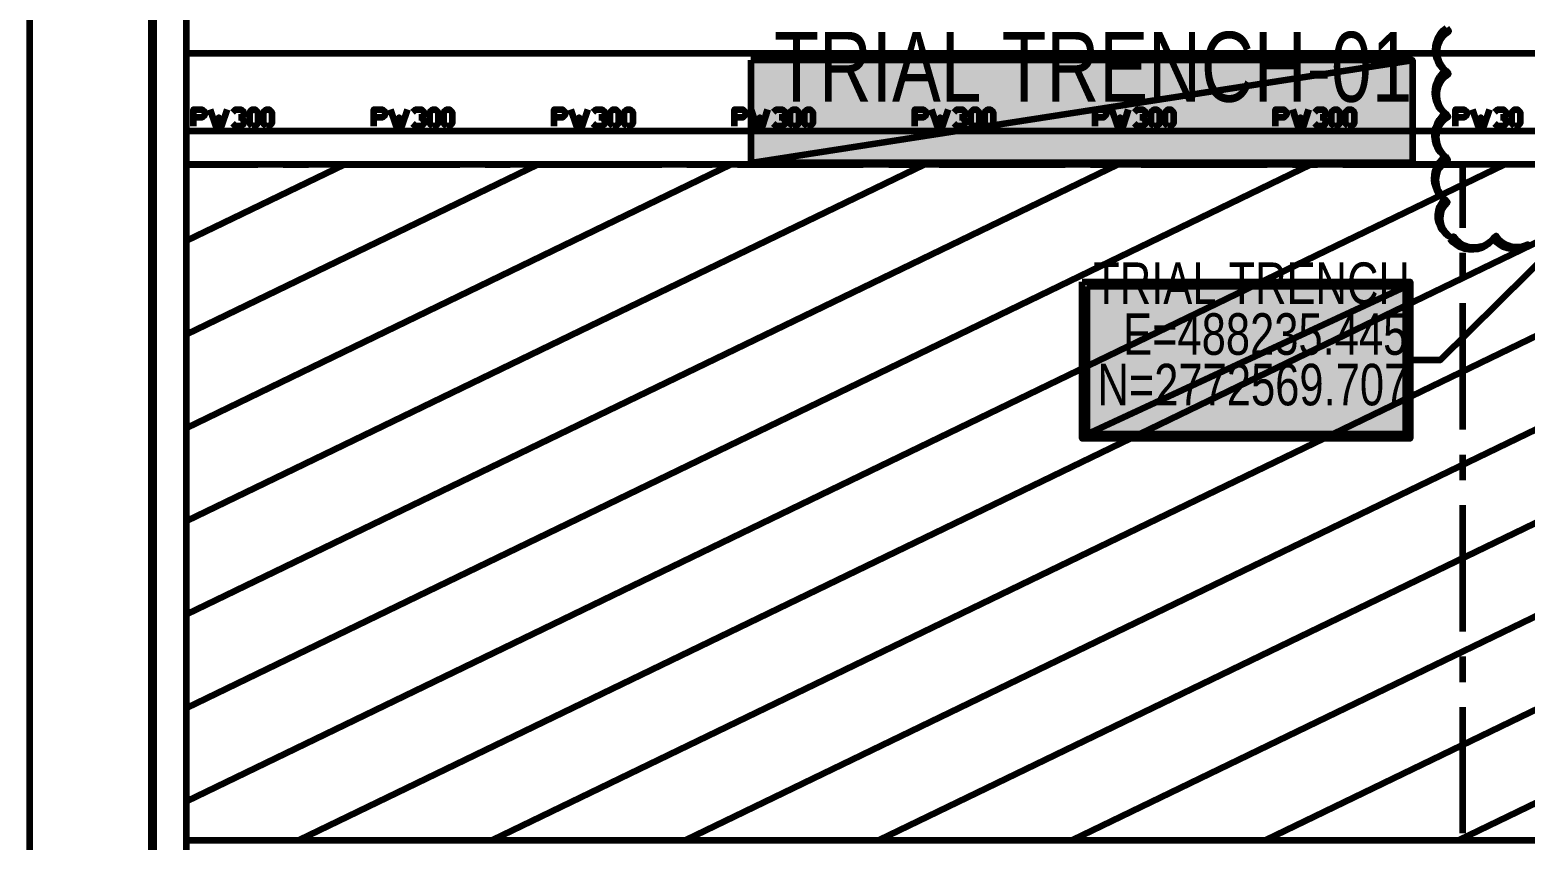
# Model space of a CAD drawing. Header units: inches. Extents: x 13 to 428, y 9 to 297.
# Drawn here: x 12.9 to 184.2, y 120.1 to 212.9 of the extents above; entities that cross this region are included whole.
import ezdxf

# ---------------------------------------------------------------- set-up
doc = ezdxf.new("R2010")
doc.units = ezdxf.units.IN
doc.header["$MEASUREMENT"] = 0
for name, color, linetype, lineweight in [('H', 7, 'CONTINUOUS', 100), ('P', 250, 'CONTINUOUS', 100), ('Text', 250, 'CONTINUOUS', 100)]:
    doc.layers.add(name, color=color, linetype=linetype, lineweight=lineweight)
doc.styles.get("Standard").update_dxf_attribs({"font": 'txt', "width": 0.75})

msp = doc.modelspace()

# ---------------------------------------------------------------- hatches: boundary and pattern name
at = {"layer": 'H', "linetype": 'Continuous'}
for color, points in [(0, [(412.73, 289.55), (26.82, 289.55), (26.82, 16.03), (412.73, 16.03), (412.73, 25.27), (412.48, 25.27), (412.48, 16.27), (27.06, 16.27), (27.06, 289.3), (412.48, 289.3), (412.48, 116.48), (412.64, 116.48), (412.73, 116.48)]), (0, [(175.21, 213.18), (175.48, 212.79), (174.82, 212.85), (175.21, 213.18), (175.48, 212.79), (174.82, 212.85), (175.12, 212.52), (175.48, 212.79), (175.21, 213.18), (174.82, 212.85), (175.12, 212.52), (174.48, 212.45), (174.82, 212.85), (175.21, 213.18), (175.12, 212.52), (174.48, 212.45), (174.82, 212.21), (175.12, 212.52), (175.21, 213.18), (174.48, 212.45), (174.82, 212.21), (174.21, 212), (174.48, 212.45), (175.21, 213.18), (174.82, 212.21), (174.21, 212), (174.55, 211.85), (174.82, 212.21), (175.21, 213.18), (174.21, 212), (174.55, 211.85), (174.06, 211.55), (174.21, 212), (175.21, 213.18), (174.55, 211.85), (174.06, 211.55), (174.36, 211.42), (174.55, 211.85), (175.21, 213.18), (174.06, 211.55), (174.36, 211.42), (173.94, 211.06), (174.06, 211.55), (175.21, 213.18), (174.36, 211.42), (173.94, 211.06), (174.21, 211), (174.36, 211.42), (175.21, 213.18), (173.94, 211.06), (174.21, 211), (173.91, 210.55), (173.94, 211.06), (175.21, 213.18), (174.21, 211), (173.91, 210.55), (174.15, 210.55), (174.21, 211), (175.21, 213.18), (173.91, 210.55), (174.15, 210.55), (174, 210.06), (173.91, 210.55), (175.21, 213.18), (174.15, 210.55), (174, 210.06), (174.18, 210.06), (174.15, 210.55), (175.21, 213.18), (174, 210.06), (174.18, 210.06), (174.12, 209.58), (174, 210.06), (175.21, 213.18), (174.18, 210.06), (174.12, 209.58), (174.27, 209.64), (174.18, 210.06), (175.21, 213.18), (174.12, 209.58), (174.27, 209.64), (174.3, 209.12), (174.12, 209.58), (175.21, 213.18), (174.27, 209.64), (174.3, 209.12), (174.42, 209.18), (174.27, 209.64), (175.21, 213.18), (174.3, 209.12), (174.42, 209.18), (174.61, 208.73), (174.3, 209.12), (175.21, 213.18), (174.42, 209.18), (174.61, 208.73), (174.67, 208.79), (174.42, 209.18), (175.21, 213.18), (174.61, 208.73), (174.67, 208.79), (174.91, 208.36), (174.61, 208.73), (175.21, 213.18), (174.67, 208.79), (174.91, 208.36), (174.94, 208.39), (174.67, 208.79), (175.21, 213.18), (174.91, 208.36), (174.94, 208.39), (175.3, 208.09), (174.91, 208.36)]), (254, [(95.52, 197.7), (171.33, 209.45), (95.52, 209.45), (95.52, 197.7), (171.33, 209.45), (171.33, 197.7)]), (0, [(175.15, 208.27), (175.45, 207.88), (174.76, 207.94), (175.15, 208.27), (175.45, 207.88), (174.76, 207.94), (175.09, 207.61), (175.45, 207.88), (175.15, 208.27), (174.76, 207.94), (175.09, 207.61), (174.45, 207.55), (174.76, 207.94), (175.15, 208.27), (175.09, 207.61), (174.45, 207.55), (174.76, 207.3), (175.09, 207.61), (175.15, 208.27), (174.45, 207.55), (174.76, 207.3), (174.18, 207.09), (174.45, 207.55), (175.15, 208.27), (174.76, 207.3), (174.18, 207.09), (174.52, 206.94), (174.76, 207.3), (175.15, 208.27), (174.18, 207.09), (174.52, 206.94), (174, 206.64), (174.18, 207.09), (175.15, 208.27), (174.52, 206.94), (174, 206.64), (174.3, 206.52), (174.52, 206.94), (175.15, 208.27), (174, 206.64), (174.3, 206.52), (173.91, 206.15), (174, 206.64), (175.15, 208.27), (174.3, 206.52), (173.91, 206.15), (174.18, 206.09), (174.3, 206.52), (175.15, 208.27), (173.91, 206.15), (174.18, 206.09), (173.88, 205.64), (173.91, 206.15), (175.15, 208.27), (174.18, 206.09), (173.88, 205.64), (174.12, 205.64), (174.18, 206.09), (175.15, 208.27), (173.88, 205.64), (174.12, 205.64), (173.94, 205.15), (173.88, 205.64), (175.15, 208.27), (174.12, 205.64), (173.94, 205.15), (174.15, 205.18), (174.12, 205.64), (175.15, 208.27), (173.94, 205.15), (174.15, 205.18), (174.06, 204.67), (173.94, 205.15), (175.15, 208.27), (174.15, 205.18), (174.06, 204.67), (174.21, 204.73), (174.15, 205.18), (175.15, 208.27), (174.06, 204.67), (174.21, 204.73), (174.27, 204.21), (174.06, 204.67), (175.15, 208.27), (174.21, 204.73), (174.27, 204.21), (174.36, 204.27), (174.21, 204.73), (175.15, 208.27), (174.27, 204.21), (174.36, 204.27), (174.55, 203.82), (174.27, 204.21), (175.15, 208.27), (174.36, 204.27), (174.55, 203.82), (174.61, 203.88), (174.36, 204.27), (175.15, 208.27), (174.55, 203.82), (174.61, 203.88), (174.88, 203.45), (174.55, 203.82), (175.15, 208.27), (174.61, 203.88), (174.88, 203.45), (174.91, 203.52), (174.61, 203.88), (175.15, 208.27), (174.88, 203.45), (174.91, 203.52), (175.24, 203.18), (174.88, 203.45)]), (0, [(175.12, 203.36), (175.39, 202.97), (174.73, 203.03), (175.12, 203.36), (175.39, 202.97), (174.73, 203.03), (175.03, 202.7), (175.39, 202.97), (175.12, 203.36), (174.73, 203.03), (175.03, 202.7), (174.39, 202.64), (174.73, 203.03), (175.12, 203.36), (175.03, 202.7), (174.39, 202.64), (174.73, 202.39), (175.03, 202.7), (175.12, 203.36), (174.39, 202.64), (174.73, 202.39), (174.15, 202.18), (174.39, 202.64), (175.12, 203.36), (174.73, 202.39), (174.15, 202.18), (174.45, 202.03), (174.73, 202.39), (175.12, 203.36), (174.15, 202.18), (174.45, 202.03), (173.97, 201.73), (174.15, 202.18), (175.12, 203.36), (174.45, 202.03), (173.97, 201.73), (174.27, 201.64), (174.45, 202.03), (175.12, 203.36), (173.97, 201.73), (174.27, 201.64), (173.85, 201.24), (173.97, 201.73), (175.12, 203.36), (174.27, 201.64), (173.85, 201.24), (174.15, 201.18), (174.27, 201.64), (175.12, 203.36), (173.85, 201.24), (174.15, 201.18), (173.82, 200.73), (173.85, 201.24), (175.12, 203.36), (174.15, 201.18), (173.82, 200.73), (174.06, 200.73), (174.15, 201.18), (175.12, 203.36), (173.82, 200.73), (174.06, 200.73), (173.91, 200.24), (173.82, 200.73), (175.12, 203.36), (174.06, 200.73), (173.91, 200.24), (174.09, 200.27), (174.06, 200.73), (175.12, 203.36), (173.91, 200.24), (174.09, 200.27), (174.03, 199.76), (173.91, 200.24), (175.12, 203.36), (174.09, 200.27), (174.03, 199.76), (174.18, 199.82), (174.09, 200.27), (175.12, 203.36), (174.03, 199.76), (174.18, 199.82), (174.21, 199.3), (174.03, 199.76), (175.12, 203.36), (174.18, 199.82), (174.21, 199.3), (174.33, 199.39), (174.18, 199.82), (175.12, 203.36), (174.21, 199.3), (174.33, 199.39), (174.52, 198.91), (174.21, 199.3), (175.12, 203.36), (174.33, 199.39), (174.52, 198.91), (174.58, 198.97), (174.33, 199.39), (175.12, 203.36), (174.52, 198.91), (174.58, 198.97), (174.85, 198.55), (174.52, 198.91), (175.12, 203.36), (174.58, 198.97), (174.85, 198.55), (174.85, 198.61), (174.58, 198.97), (175.12, 203.36), (174.85, 198.55), (174.85, 198.61), (175.21, 198.27), (174.85, 198.55)]), (0, [(175.09, 198.45), (175.36, 198.06), (174.7, 198.12), (175.09, 198.45), (175.36, 198.06), (174.7, 198.12), (175, 197.82), (175.36, 198.06), (175.09, 198.45), (174.7, 198.12), (175, 197.82), (174.36, 197.73), (174.7, 198.12), (175.09, 198.45), (175, 197.82), (174.36, 197.73), (174.7, 197.48), (175, 197.82), (175.09, 198.45), (174.36, 197.73), (174.7, 197.48), (174.09, 197.27), (174.36, 197.73), (175.09, 198.45), (174.7, 197.48), (174.09, 197.27), (174.42, 197.12), (174.7, 197.48), (175.09, 198.45), (174.09, 197.27), (174.42, 197.12), (173.91, 196.82), (174.09, 197.27), (175.09, 198.45), (174.42, 197.12), (173.91, 196.82), (174.21, 196.73), (174.42, 197.12), (175.09, 198.45), (173.91, 196.82), (174.21, 196.73), (173.82, 196.33), (173.91, 196.82), (175.09, 198.45), (174.21, 196.73), (173.82, 196.33), (174.09, 196.27), (174.21, 196.73), (175.09, 198.45), (173.82, 196.33), (174.09, 196.27), (173.79, 195.82), (173.82, 196.33), (175.09, 198.45), (174.09, 196.27), (173.79, 195.82), (174.03, 195.82), (174.09, 196.27), (175.09, 198.45), (173.79, 195.82), (174.03, 195.82), (173.85, 195.33), (173.79, 195.82), (175.09, 198.45), (174.03, 195.82), (173.85, 195.33), (174.06, 195.36), (174.03, 195.82), (175.09, 198.45), (173.85, 195.33), (174.06, 195.36), (174, 194.88), (173.85, 195.33), (175.09, 198.45), (174.06, 195.36), (174, 194.88), (174.15, 194.91), (174.06, 195.36), (175.09, 198.45), (174, 194.88), (174.15, 194.91), (174.18, 194.39), (174, 194.88), (175.09, 198.45), (174.15, 194.91), (174.18, 194.39), (174.3, 194.48), (174.15, 194.91), (175.09, 198.45), (174.18, 194.39), (174.3, 194.48), (174.45, 194), (174.18, 194.39), (175.09, 198.45), (174.3, 194.48), (174.45, 194), (174.55, 194.06), (174.3, 194.48), (175.09, 198.45), (174.45, 194), (174.55, 194.06), (174.79, 193.64), (174.45, 194), (175.09, 198.45), (174.55, 194.06), (174.79, 193.64), (174.82, 193.7), (174.55, 194.06), (175.09, 198.45), (174.79, 193.64), (174.82, 193.7), (175.15, 193.36), (174.79, 193.64)]), (0, [(175, 193.55), (175.33, 193.18), (174.7, 193.15), (175, 193.55), (175.33, 193.18), (174.7, 193.15), (175.06, 192.88), (175.33, 193.18), (175, 193.55), (174.7, 193.15), (175.06, 192.88), (174.45, 192.73), (174.7, 193.15), (175, 193.55), (175.06, 192.88), (174.45, 192.73), (174.82, 192.55), (175.06, 192.88), (175, 193.55), (174.45, 192.73), (174.82, 192.55), (174.3, 192.24), (174.45, 192.73), (175, 193.55), (174.82, 192.55), (174.3, 192.24), (174.64, 192.15), (174.82, 192.55), (175, 193.55), (174.3, 192.24), (174.64, 192.15), (174.21, 191.79), (174.3, 192.24), (175, 193.55), (174.64, 192.15), (174.21, 191.79), (174.55, 191.76), (174.64, 192.15), (175, 193.55), (174.21, 191.79), (174.55, 191.76), (174.21, 191.3), (174.21, 191.79), (175, 193.55), (174.55, 191.76), (174.21, 191.3), (174.52, 191.3), (174.55, 191.76), (175, 193.55), (174.21, 191.3), (174.52, 191.3), (174.33, 190.82), (174.21, 191.3), (175, 193.55), (174.52, 191.3), (174.33, 190.82), (174.55, 190.91), (174.52, 191.3), (175, 193.55), (174.33, 190.82), (174.55, 190.91), (174.52, 190.39), (174.33, 190.82), (175, 193.55), (174.55, 190.91), (174.52, 190.39), (174.67, 190.45), (174.55, 190.91), (175, 193.55), (174.52, 190.39), (174.67, 190.45), (174.76, 190), (174.52, 190.39), (175, 193.55), (174.67, 190.45), (174.76, 190), (174.85, 190.06), (174.67, 190.45), (175, 193.55), (174.76, 190), (174.85, 190.06), (175.06, 189.64), (174.76, 190), (175, 193.55), (174.85, 190.06), (175.06, 189.64), (175.12, 189.7), (174.85, 190.06), (175, 193.55), (175.06, 189.64), (175.12, 189.7), (175.39, 189.33), (175.06, 189.64), (175, 193.55), (175.12, 189.7), (175.39, 189.33), (175.42, 189.39), (175.12, 189.7), (175, 193.55), (175.39, 189.33), (175.42, 189.39), (175.82, 189.12), (175.39, 189.33)]), (0, [(175.61, 189), (176, 189.27), (175.94, 188.61), (175.61, 189), (176, 189.27), (175.94, 188.61), (176.27, 188.94), (176, 189.27), (175.61, 189), (175.94, 188.61), (176.27, 188.94), (176.36, 188.3), (175.94, 188.61), (175.61, 189), (176.27, 188.94), (176.36, 188.3), (176.61, 188.64), (176.27, 188.94), (175.61, 189), (176.36, 188.3), (176.61, 188.64), (176.79, 188.03), (176.36, 188.3), (175.61, 189), (176.61, 188.64), (176.79, 188.03), (176.97, 188.36), (176.61, 188.64), (175.61, 189), (176.79, 188.03), (176.97, 188.36), (177.27, 187.85), (176.79, 188.03), (175.61, 189), (176.97, 188.36), (177.27, 187.85), (177.39, 188.18), (176.97, 188.36), (175.61, 189), (177.27, 187.85), (177.39, 188.18), (177.79, 187.79), (177.27, 187.85), (175.61, 189), (177.39, 188.18), (177.79, 187.79), (177.82, 188.06), (177.39, 188.18), (175.61, 189), (177.79, 187.79), (177.82, 188.06), (178.27, 187.76), (177.79, 187.79), (175.61, 189), (177.82, 188.06), (178.27, 187.76), (178.27, 188), (177.82, 188.06), (175.61, 189), (178.27, 187.76), (178.27, 188), (178.76, 187.82), (178.27, 187.76), (175.61, 189), (178.27, 188), (178.76, 187.82), (178.73, 188), (178.27, 188), (175.61, 189), (178.76, 187.82), (178.73, 188), (179.24, 187.97), (178.76, 187.82), (175.61, 189), (178.73, 188), (179.24, 187.97), (179.21, 188.12), (178.73, 188), (175.61, 189), (179.24, 187.97), (179.21, 188.12), (179.67, 188.18), (179.24, 187.97), (175.61, 189), (179.21, 188.12), (179.67, 188.18), (179.64, 188.27), (179.21, 188.12), (175.61, 189), (179.67, 188.18), (179.64, 188.27), (180.06, 188.45), (179.67, 188.18), (175.61, 189), (179.64, 188.27), (180.06, 188.45), (180.03, 188.52), (179.64, 188.27), (175.61, 189), (180.06, 188.45), (180.03, 188.52), (180.42, 188.79), (180.06, 188.45), (175.61, 189), (180.03, 188.52), (180.42, 188.79), (180.39, 188.82), (180.03, 188.52), (175.61, 189), (180.42, 188.79), (180.39, 188.82), (180.73, 189.18), (180.42, 188.79)]), (0, [(180.52, 189.03), (180.91, 189.33), (180.85, 188.64), (180.52, 189.03), (180.91, 189.33), (180.85, 188.64), (181.18, 188.97), (180.91, 189.33), (180.52, 189.03), (180.85, 188.64), (181.18, 188.97), (181.27, 188.33), (180.85, 188.64), (180.52, 189.03), (181.18, 188.97), (181.27, 188.33), (181.52, 188.67), (181.18, 188.97), (180.52, 189.03), (181.27, 188.33), (181.52, 188.67), (181.7, 188.09), (181.27, 188.33), (180.52, 189.03), (181.52, 188.67), (181.7, 188.09), (181.88, 188.39), (181.52, 188.67), (180.52, 189.03), (181.7, 188.09), (181.88, 188.39), (182.18, 187.91), (181.7, 188.09), (180.52, 189.03), (181.88, 188.39), (182.18, 187.91), (182.3, 188.24), (181.88, 188.39), (180.52, 189.03), (182.18, 187.91), (182.3, 188.24), (182.7, 187.82), (182.18, 187.91), (180.52, 189.03), (182.3, 188.24), (182.7, 187.82), (182.73, 188.09), (182.3, 188.24), (180.52, 189.03), (182.7, 187.82), (182.73, 188.09), (183.18, 187.79), (182.7, 187.82), (180.52, 189.03), (182.73, 188.09), (183.18, 187.79), (183.18, 188.06), (182.73, 188.09), (180.52, 189.03), (183.18, 187.79), (183.18, 188.06), (183.67, 187.85), (183.18, 187.79), (180.52, 189.03), (183.18, 188.06), (183.67, 187.85), (183.64, 188.06), (183.18, 188.06), (180.52, 189.03), (183.67, 187.85), (183.64, 188.06), (184.15, 188), (183.67, 187.85), (180.52, 189.03), (183.64, 188.06), (184.15, 188), (184.09, 188.18), (183.64, 188.06), (180.52, 189.03), (184.15, 188), (184.09, 188.18), (184.58, 188.24), (184.15, 188), (180.52, 189.03), (184.09, 188.18), (184.58, 188.24), (184.52, 188.33), (184.09, 188.18), (180.52, 189.03), (184.58, 188.24), (184.52, 188.33), (184.97, 188.48), (184.58, 188.24), (180.52, 189.03), (184.52, 188.33), (184.97, 188.48), (184.94, 188.55), (184.52, 188.33), (180.52, 189.03), (184.97, 188.48), (184.94, 188.55), (185.33, 188.85), (184.97, 188.48), (180.52, 189.03), (184.94, 188.55), (185.33, 188.85), (185.3, 188.88), (184.94, 188.55), (180.52, 189.03), (185.33, 188.85), (185.3, 188.88), (185.61, 189.21), (185.33, 188.85)]), (254, [(134, 166.64), (170.52, 183.55), (134, 183.55), (134, 166.64), (170.52, 183.55), (170.52, 166.64)])]:
    msp.add_hatch(color=color, dxfattribs=at).paths.add_polyline_path(points)

# ---------------------------------------------------------------- linework, layer by layer
at = {"layer": 'P', "color": 0, "linetype": 'Continuous'}
for points in [[(420.33, 51.42), (420.33, 8.91), (12.91, 8.91), (12.91, 296.67)], [(26.82, 16.03), (27.06, 16.27), (26.82, 289.55), (26.82, 16.03)], [(27.06, 16.27), (26.82, 289.55), (27.06, 289.3), (27.06, 16.27)], [(345.73, 116.48), (345.73, 286.03), (30.82, 286.03), (30.82, 19.55)], [(30.82, 120.12), (345.73, 120.12), (345.73, 286.03), (30.82, 286.03), (30.82, 120.12)], [(174.48, 212.45), (174.82, 212.21), (174.21, 212), (174.48, 212.45)], [(174.82, 212.85), (175.12, 212.52), (174.48, 212.45), (174.82, 212.85)], [(175.12, 212.52), (174.48, 212.45), (174.82, 212.21), (175.12, 212.52)], [(175.21, 213.18), (175.48, 212.79), (174.82, 212.85), (175.21, 213.18)], [(175.48, 212.79), (174.82, 212.85), (175.12, 212.52), (175.48, 212.79)], [(173.94, 211.06), (174.21, 211), (173.91, 210.55), (173.94, 211.06)], [(174.21, 211), (173.91, 210.55), (174.15, 210.55), (174.21, 211)], [(174.06, 211.55), (174.36, 211.42), (173.94, 211.06), (174.06, 211.55)], [(174.36, 211.42), (173.94, 211.06), (174.21, 211), (174.36, 211.42)], [(174.21, 212), (174.55, 211.85), (174.06, 211.55), (174.21, 212)], [(174.55, 211.85), (174.06, 211.55), (174.36, 211.42), (174.55, 211.85)], [(174.82, 212.21), (174.21, 212), (174.55, 211.85), (174.82, 212.21)], [(173.91, 210.55), (174.15, 210.55), (174, 210.06), (173.91, 210.55)], [(174.15, 210.55), (174, 210.06), (174.18, 210.06), (174.15, 210.55)], [(174, 210.06), (174.18, 210.06), (174.12, 209.58), (174, 210.06)], [(174.18, 210.06), (174.12, 209.58), (174.27, 209.64), (174.18, 210.06)], [(174.12, 209.58), (174.27, 209.64), (174.3, 209.12), (174.12, 209.58)], [(174.27, 209.64), (174.3, 209.12), (174.42, 209.18), (174.27, 209.64)], [(174.3, 209.12), (174.42, 209.18), (174.61, 208.73), (174.3, 209.12)], [(174.42, 209.18), (174.61, 208.73), (174.67, 208.79), (174.42, 209.18)], [(174.45, 207.55), (174.76, 207.3), (174.18, 207.09), (174.45, 207.55)], [(174.76, 207.3), (174.18, 207.09), (174.52, 206.94), (174.76, 207.3)], [(174.76, 207.94), (175.09, 207.61), (174.45, 207.55), (174.76, 207.94)], [(175.09, 207.61), (174.45, 207.55), (174.76, 207.3), (175.09, 207.61)], [(174.61, 208.73), (174.67, 208.79), (174.91, 208.36), (174.61, 208.73)], [(174.67, 208.79), (174.91, 208.36), (174.94, 208.39), (174.67, 208.79)], [(175.15, 208.27), (175.45, 207.88), (174.76, 207.94), (175.15, 208.27)], [(175.45, 207.88), (174.76, 207.94), (175.09, 207.61), (175.45, 207.88)], [(174.91, 208.36), (174.94, 208.39), (175.3, 208.09), (174.91, 208.36)], [(173.91, 206.15), (174.18, 206.09), (173.88, 205.64), (173.91, 206.15)], [(174.18, 206.09), (173.88, 205.64), (174.12, 205.64), (174.18, 206.09)], [(173.88, 205.64), (174.12, 205.64), (173.94, 205.15), (173.88, 205.64)], [(174, 206.64), (174.3, 206.52), (173.91, 206.15), (174, 206.64)], [(174.3, 206.52), (173.91, 206.15), (174.18, 206.09), (174.3, 206.52)], [(174.12, 205.64), (173.94, 205.15), (174.15, 205.18), (174.12, 205.64)], [(174.18, 207.09), (174.52, 206.94), (174, 206.64), (174.18, 207.09)], [(174.52, 206.94), (174, 206.64), (174.3, 206.52), (174.52, 206.94)], [(173.94, 205.15), (174.15, 205.18), (174.06, 204.67), (173.94, 205.15)], [(174.15, 205.18), (174.06, 204.67), (174.21, 204.73), (174.15, 205.18)], [(174.06, 204.67), (174.21, 204.73), (174.27, 204.21), (174.06, 204.67)], [(174.21, 204.73), (174.27, 204.21), (174.36, 204.27), (174.21, 204.73)], [(174.27, 204.21), (174.36, 204.27), (174.55, 203.82), (174.27, 204.21)], [(174.36, 204.27), (174.55, 203.82), (174.61, 203.88), (174.36, 204.27)], [(174.55, 203.82), (174.61, 203.88), (174.88, 203.45), (174.55, 203.82)], [(174.61, 203.88), (174.88, 203.45), (174.91, 203.52), (174.61, 203.88)], [(174.15, 202.18), (174.45, 202.03), (173.97, 201.73), (174.15, 202.18)], [(174.39, 202.64), (174.73, 202.39), (174.15, 202.18), (174.39, 202.64)], [(174.73, 202.39), (174.15, 202.18), (174.45, 202.03), (174.73, 202.39)], [(174.73, 203.03), (175.03, 202.7), (174.39, 202.64), (174.73, 203.03)], [(175.03, 202.7), (174.39, 202.64), (174.73, 202.39), (175.03, 202.7)], [(175.12, 203.36), (175.39, 202.97), (174.73, 203.03), (175.12, 203.36)], [(175.39, 202.97), (174.73, 203.03), (175.03, 202.7), (175.39, 202.97)], [(174.88, 203.45), (174.91, 203.52), (175.24, 203.18), (174.88, 203.45)], [(173.85, 201.24), (174.15, 201.18), (173.82, 200.73), (173.85, 201.24)], [(174.15, 201.18), (173.82, 200.73), (174.06, 200.73), (174.15, 201.18)], [(173.82, 200.73), (174.06, 200.73), (173.91, 200.24), (173.82, 200.73)], [(173.97, 201.73), (174.27, 201.64), (173.85, 201.24), (173.97, 201.73)], [(174.27, 201.64), (173.85, 201.24), (174.15, 201.18), (174.27, 201.64)], [(174.06, 200.73), (173.91, 200.24), (174.09, 200.27), (174.06, 200.73)], [(174.45, 202.03), (173.97, 201.73), (174.27, 201.64), (174.45, 202.03)], [(173.91, 200.24), (174.09, 200.27), (174.03, 199.76), (173.91, 200.24)], [(174.09, 200.27), (174.03, 199.76), (174.18, 199.82), (174.09, 200.27)], [(174.03, 199.76), (174.18, 199.82), (174.21, 199.3), (174.03, 199.76)], [(174.18, 199.82), (174.21, 199.3), (174.33, 199.39), (174.18, 199.82)], [(174.21, 199.3), (174.33, 199.39), (174.52, 198.91), (174.21, 199.3)], [(174.33, 199.39), (174.52, 198.91), (174.58, 198.97), (174.33, 199.39)], [(174.52, 198.91), (174.58, 198.97), (174.85, 198.55), (174.52, 198.91)], [(174.58, 198.97), (174.85, 198.55), (174.85, 198.61), (174.58, 198.97)], [(30.85, 188.79), (48.91, 197.52)], [(30.85, 178.09), (71.06, 197.52)], [(30.85, 167.36), (93.18, 197.52)], [(30.85, 156.7), (115.36, 197.52)], [(30.85, 146), (137.52, 197.52)], [(30.85, 135.27), (159.64, 197.52)], [(30.85, 124.58), (181.82, 197.52)], [(345.73, 197.52), (30.85, 197.52)], [(43.76, 120.15), (203.97, 197.52)], [(65.91, 120.15), (226.12, 197.52)], [(88.06, 120.15), (248.27, 197.52)], [(110.21, 120.15), (270.42, 197.52)], [(132.36, 120.15), (292.58, 197.52)], [(154.52, 120.15), (314.73, 197.52)], [(174.09, 197.27), (174.42, 197.12), (173.91, 196.82), (174.09, 197.27)], [(174.42, 197.12), (173.91, 196.82), (174.21, 196.73), (174.42, 197.12)], [(174.36, 197.73), (174.7, 197.48), (174.09, 197.27), (174.36, 197.73)], [(174.7, 197.48), (174.09, 197.27), (174.42, 197.12), (174.7, 197.48)], [(174.7, 198.12), (175, 197.82), (174.36, 197.73), (174.7, 198.12)], [(175, 197.82), (174.36, 197.73), (174.7, 197.48), (175, 197.82)], [(175.09, 198.45), (175.36, 198.06), (174.7, 198.12), (175.09, 198.45)], [(175.36, 198.06), (174.7, 198.12), (175, 197.82), (175.36, 198.06)], [(174.85, 198.55), (174.85, 198.61), (175.21, 198.27), (174.85, 198.55)], [(176.67, 120.15), (336.88, 197.52)], [(173.82, 196.33), (174.09, 196.27), (173.79, 195.82), (173.82, 196.33)], [(174.09, 196.27), (173.79, 195.82), (174.03, 195.82), (174.09, 196.27)], [(173.79, 195.82), (174.03, 195.82), (173.85, 195.33), (173.79, 195.82)], [(173.91, 196.82), (174.21, 196.73), (173.82, 196.33), (173.91, 196.82)], [(174.21, 196.73), (173.82, 196.33), (174.09, 196.27), (174.21, 196.73)], [(174.03, 195.82), (173.85, 195.33), (174.06, 195.36), (174.03, 195.82)], [(173.85, 195.33), (174.06, 195.36), (174, 194.88), (173.85, 195.33)], [(174.06, 195.36), (174, 194.88), (174.15, 194.91), (174.06, 195.36)], [(194.58, 194.94), (174.48, 175.09), (171.03, 175.09)], [(174, 194.88), (174.15, 194.91), (174.18, 194.39), (174, 194.88)], [(174.15, 194.91), (174.18, 194.39), (174.3, 194.48), (174.15, 194.91)], [(174.18, 194.39), (174.3, 194.48), (174.45, 194), (174.18, 194.39)], [(174.3, 194.48), (174.45, 194), (174.55, 194.06), (174.3, 194.48)], [(174.45, 194), (174.55, 194.06), (174.79, 193.64), (174.45, 194)], [(174.55, 194.06), (174.79, 193.64), (174.82, 193.7), (174.55, 194.06)], [(174.79, 193.64), (174.82, 193.7), (175.15, 193.36), (174.79, 193.64)], [(174.3, 192.24), (174.64, 192.15), (174.21, 191.79), (174.3, 192.24)], [(174.64, 192.15), (174.21, 191.79), (174.55, 191.76), (174.64, 192.15)], [(174.45, 192.73), (174.82, 192.55), (174.3, 192.24), (174.45, 192.73)], [(174.82, 192.55), (174.3, 192.24), (174.64, 192.15), (174.82, 192.55)], [(174.7, 193.15), (175.06, 192.88), (174.45, 192.73), (174.7, 193.15)], [(175.06, 192.88), (174.45, 192.73), (174.82, 192.55), (175.06, 192.88)], [(175, 193.55), (175.33, 193.18), (174.7, 193.15), (175, 193.55)], [(175.33, 193.18), (174.7, 193.15), (175.06, 192.88), (175.33, 193.18)], [(174.21, 191.79), (174.55, 191.76), (174.21, 191.3), (174.21, 191.79)], [(174.55, 191.76), (174.21, 191.3), (174.52, 191.3), (174.55, 191.76)], [(174.21, 191.3), (174.52, 191.3), (174.33, 190.82), (174.21, 191.3)], [(174.52, 191.3), (174.33, 190.82), (174.55, 190.91), (174.52, 191.3)], [(174.33, 190.82), (174.55, 190.91), (174.52, 190.39), (174.33, 190.82)], [(174.55, 190.91), (174.52, 190.39), (174.67, 190.45), (174.55, 190.91)], [(174.52, 190.39), (174.67, 190.45), (174.76, 190), (174.52, 190.39)], [(174.67, 190.45), (174.76, 190), (174.85, 190.06), (174.67, 190.45)], [(174.76, 190), (174.85, 190.06), (175.06, 189.64), (174.76, 190)], [(174.85, 190.06), (175.06, 189.64), (175.12, 189.7), (174.85, 190.06)], [(175.06, 189.64), (175.12, 189.7), (175.39, 189.33), (175.06, 189.64)], [(175.12, 189.7), (175.39, 189.33), (175.42, 189.39), (175.12, 189.7)], [(175.39, 189.33), (175.42, 189.39), (175.82, 189.12), (175.39, 189.33)], [(175.61, 189), (176, 189.27), (175.94, 188.61), (175.61, 189)], [(176, 189.27), (175.94, 188.61), (176.27, 188.94), (176, 189.27)], [(175.94, 188.61), (176.27, 188.94), (176.36, 188.3), (175.94, 188.61)], [(176.27, 188.94), (176.36, 188.3), (176.61, 188.64), (176.27, 188.94)], [(176.36, 188.3), (176.61, 188.64), (176.79, 188.03), (176.36, 188.3)], [(176.61, 188.64), (176.79, 188.03), (176.97, 188.36), (176.61, 188.64)], [(179.64, 188.27), (180.06, 188.45), (180.03, 188.52), (179.64, 188.27)], [(179.67, 188.18), (179.64, 188.27), (180.06, 188.45), (179.67, 188.18)], [(180.03, 188.52), (180.42, 188.79), (180.39, 188.82), (180.03, 188.52)], [(180.06, 188.45), (180.03, 188.52), (180.42, 188.79), (180.06, 188.45)], [(180.42, 188.79), (180.39, 188.82), (180.73, 189.18), (180.42, 188.79)], [(180.52, 189.03), (180.91, 189.33), (180.85, 188.64), (180.52, 189.03)], [(180.91, 189.33), (180.85, 188.64), (181.18, 188.97), (180.91, 189.33)], [(180.85, 188.64), (181.18, 188.97), (181.27, 188.33), (180.85, 188.64)], [(181.18, 188.97), (181.27, 188.33), (181.52, 188.67), (181.18, 188.97)], [(181.27, 188.33), (181.52, 188.67), (181.7, 188.09), (181.27, 188.33)], [(181.52, 188.67), (181.7, 188.09), (181.88, 188.39), (181.52, 188.67)], [(176.79, 188.03), (176.97, 188.36), (177.27, 187.85), (176.79, 188.03)], [(176.97, 188.36), (177.27, 187.85), (177.39, 188.18), (176.97, 188.36)], [(177.27, 187.85), (177.39, 188.18), (177.79, 187.79), (177.27, 187.85)], [(177.39, 188.18), (177.79, 187.79), (177.82, 188.06), (177.39, 188.18)], [(177.79, 187.79), (177.82, 188.06), (178.27, 187.76), (177.79, 187.79)], [(177.82, 188.06), (178.27, 187.76), (178.27, 188), (177.82, 188.06)], [(178.27, 187.76), (178.27, 188), (178.76, 187.82), (178.27, 187.76)], [(178.27, 188), (178.76, 187.82), (178.73, 188), (178.27, 188)], [(178.73, 188), (179.24, 187.97), (179.21, 188.12), (178.73, 188)], [(178.76, 187.82), (178.73, 188), (179.24, 187.97), (178.76, 187.82)], [(179.21, 188.12), (179.67, 188.18), (179.64, 188.27), (179.21, 188.12)], [(179.24, 187.97), (179.21, 188.12), (179.67, 188.18), (179.24, 187.97)], [(181.7, 188.09), (181.88, 188.39), (182.18, 187.91), (181.7, 188.09)], [(181.88, 188.39), (182.18, 187.91), (182.3, 188.24), (181.88, 188.39)], [(182.18, 187.91), (182.3, 188.24), (182.7, 187.82), (182.18, 187.91)], [(182.3, 188.24), (182.7, 187.82), (182.73, 188.09), (182.3, 188.24)], [(182.7, 187.82), (182.73, 188.09), (183.18, 187.79), (182.7, 187.82)], [(182.73, 188.09), (183.18, 187.79), (183.18, 188.06), (182.73, 188.09)], [(183.18, 187.79), (183.18, 188.06), (183.67, 187.85), (183.18, 187.79)], [(183.18, 188.06), (183.67, 187.85), (183.64, 188.06), (183.18, 188.06)], [(183.64, 188.06), (184.15, 188), (184.09, 188.18), (183.64, 188.06)], [(183.67, 187.85), (183.64, 188.06), (184.15, 188), (183.67, 187.85)], [(184.09, 188.18), (184.58, 188.24), (184.52, 188.33), (184.09, 188.18)], [(184.15, 188), (184.09, 188.18), (184.58, 188.24), (184.15, 188)], [(133.48, 184.06), (171.03, 184.06), (171.03, 166.12), (133.48, 166.12), (133.48, 184.06)]]:
    msp.add_lwpolyline(points, dxfattribs=at)
at = {"layer": 'P', "color": 253, "linetype": 'Continuous'}
for points in [[(345.73, 210.21), (67.15, 210.21), (30.85, 210.21)], [(30.85, 197.52), (39.03, 197.52)], [(41.91, 197.52), (44.82, 197.52)], [(47.7, 197.52), (62.18, 197.52)], [(65.06, 197.52), (67.94, 197.52)], [(70.82, 197.52), (85.3, 197.52)], [(88.18, 197.52), (91.09, 197.52)], [(93.97, 197.52), (108.39, 197.52)], [(111.3, 197.52), (114.18, 197.52)], [(117.09, 197.52), (131.52, 197.52)], [(134.42, 197.52), (137.3, 197.52)], [(140.21, 197.52), (154.67, 197.52)], [(157.55, 197.52), (160.42, 197.52)], [(163.33, 197.52), (177.03, 197.52), (177.03, 190.27)], [(177.03, 187.39), (177.03, 184.52)], [(177.03, 181.64), (177.03, 167.15)], [(177.03, 164.27), (177.03, 161.36)], [(177.03, 158.48), (177.03, 144.03)], [(177.03, 141.15), (177.03, 138.24)], [(177.03, 135.36), (177.03, 120.91)]]:
    msp.add_lwpolyline(points, dxfattribs=at)
at = {"layer": 'P', "color": 254, "linetype": 'Continuous'}
for points in [[(95.52, 209.45), (95.52, 197.7), (171.33, 209.45), (95.52, 209.45)], [(95.52, 197.7), (171.33, 209.45), (171.33, 197.7), (95.52, 197.7)], [(134, 183.55), (134, 166.64), (170.52, 183.55), (134, 183.55)], [(134, 166.64), (170.52, 183.55), (170.52, 166.64), (134, 166.64)]]:
    msp.add_lwpolyline(points, dxfattribs=at)
at = {"layer": 'P', "color": 1, "linetype": 'Continuous'}
for points in [[(31.64, 201.91), (31.64, 203.82), (32.61, 203.82), (32.94, 203.52), (32.94, 203.21), (32.61, 202.88), (31.64, 202.88)], [(31.64, 201.91), (31.64, 203.82), (32.61, 203.82), (32.94, 203.52), (32.94, 203.21), (32.61, 202.88), (31.64, 202.88)], [(33.58, 203.82), (34.21, 201.91), (34.55, 202.88), (34.85, 201.91), (35.52, 203.82)], [(33.58, 203.82), (34.21, 201.91), (34.55, 202.88), (34.85, 201.91), (35.52, 203.82)], [(36.15, 203.52), (36.45, 203.82), (37.09, 203.82), (37.42, 203.52), (37.42, 203.21), (37.09, 202.88), (36.79, 202.88)], [(36.15, 203.52), (36.45, 203.82), (37.09, 203.82), (37.42, 203.52), (37.42, 203.21), (37.09, 202.88), (36.79, 202.88)], [(37.09, 202.88), (37.42, 202.55), (37.42, 202.21), (37.09, 201.91), (36.45, 201.91), (36.15, 202.21)], [(37.09, 202.88), (37.42, 202.55), (37.42, 202.21), (37.09, 201.91), (36.45, 201.91), (36.15, 202.21)], [(38.39, 201.91), (38.09, 202.21), (38.09, 203.52), (38.39, 203.82), (38.73, 203.82), (39.03, 203.52), (39.03, 202.21), (38.73, 201.91), (38.39, 201.91)], [(38.39, 201.91), (38.09, 202.21), (38.09, 203.52), (38.39, 203.82), (38.73, 203.82), (39.03, 203.52), (39.03, 202.21), (38.73, 201.91), (38.39, 201.91)], [(40, 201.91), (39.67, 202.21), (39.67, 203.52), (40, 203.82), (40.33, 203.82), (40.64, 203.52), (40.64, 202.21), (40.33, 201.91), (40, 201.91)], [(40, 201.91), (39.67, 202.21), (39.67, 203.52), (40, 203.82), (40.33, 203.82), (40.64, 203.52), (40.64, 202.21), (40.33, 201.91), (40, 201.91)], [(52.3, 201.91), (52.3, 203.82), (53.27, 203.82), (53.61, 203.52), (53.61, 203.21), (53.27, 202.88), (52.3, 202.88)], [(52.3, 201.91), (52.3, 203.82), (53.27, 203.82), (53.61, 203.52), (53.61, 203.21), (53.27, 202.88), (52.3, 202.88)], [(54.21, 203.82), (54.88, 201.91), (55.21, 202.88), (55.52, 201.91), (56.18, 203.82)], [(54.21, 203.82), (54.88, 201.91), (55.21, 202.88), (55.52, 201.91), (56.18, 203.82)], [(56.79, 203.52), (57.12, 203.82), (57.76, 203.82), (58.09, 203.52), (58.09, 203.21), (57.76, 202.88), (57.45, 202.88)], [(56.79, 203.52), (57.12, 203.82), (57.76, 203.82), (58.09, 203.52), (58.09, 203.21), (57.76, 202.88), (57.45, 202.88)], [(57.76, 202.88), (58.09, 202.55), (58.09, 202.21), (57.76, 201.91), (57.12, 201.91), (56.79, 202.21)], [(57.76, 202.88), (58.09, 202.55), (58.09, 202.21), (57.76, 201.91), (57.12, 201.91), (56.79, 202.21)], [(59.06, 201.91), (58.73, 202.21), (58.73, 203.52), (59.06, 203.82), (59.36, 203.82), (59.7, 203.52), (59.7, 202.21), (59.36, 201.91), (59.06, 201.91)], [(59.06, 201.91), (58.73, 202.21), (58.73, 203.52), (59.06, 203.82), (59.36, 203.82), (59.7, 203.52), (59.7, 202.21), (59.36, 201.91), (59.06, 201.91)], [(60.67, 201.91), (60.33, 202.21), (60.33, 203.52), (60.67, 203.82), (61, 203.82), (61.3, 203.52), (61.3, 202.21), (61, 201.91), (60.67, 201.91)], [(60.67, 201.91), (60.33, 202.21), (60.33, 203.52), (60.67, 203.82), (61, 203.82), (61.3, 203.52), (61.3, 202.21), (61, 201.91), (60.67, 201.91)], [(72.97, 201.91), (72.97, 203.82), (73.94, 203.82), (74.24, 203.52), (74.24, 203.21), (73.94, 202.88), (72.97, 202.88)], [(72.97, 201.91), (72.97, 203.82), (73.94, 203.82), (74.24, 203.52), (74.24, 203.21), (73.94, 202.88), (72.97, 202.88)], [(74.88, 203.82), (75.55, 201.91), (75.85, 202.88), (76.18, 201.91), (76.82, 203.82)], [(74.88, 203.82), (75.55, 201.91), (75.85, 202.88), (76.18, 201.91), (76.82, 203.82)], [(77.45, 203.52), (77.79, 203.82), (78.42, 203.82), (78.76, 203.52), (78.76, 203.21), (78.42, 202.88), (78.09, 202.88)], [(77.45, 203.52), (77.79, 203.82), (78.42, 203.82), (78.76, 203.52), (78.76, 203.21), (78.42, 202.88), (78.09, 202.88)], [(78.42, 202.88), (78.76, 202.55), (78.76, 202.21), (78.42, 201.91), (77.79, 201.91), (77.45, 202.21)], [(78.42, 202.88), (78.76, 202.55), (78.76, 202.21), (78.42, 201.91), (77.79, 201.91), (77.45, 202.21)], [(79.7, 201.91), (79.39, 202.21), (79.39, 203.52), (79.7, 203.82), (80.03, 203.82), (80.36, 203.52), (80.36, 202.21), (80.03, 201.91), (79.7, 201.91)], [(79.7, 201.91), (79.39, 202.21), (79.39, 203.52), (79.7, 203.82), (80.03, 203.82), (80.36, 203.52), (80.36, 202.21), (80.03, 201.91), (79.7, 201.91)], [(81.33, 201.91), (81, 202.21), (81, 203.52), (81.33, 203.82), (81.64, 203.82), (81.97, 203.52), (81.97, 202.21), (81.64, 201.91), (81.33, 201.91)], [(81.33, 201.91), (81, 202.21), (81, 203.52), (81.33, 203.82), (81.64, 203.82), (81.97, 203.52), (81.97, 202.21), (81.64, 201.91), (81.33, 201.91)], [(93.64, 201.91), (93.64, 203.82), (94.58, 203.82), (94.91, 203.52), (94.91, 203.21), (94.58, 202.88), (93.64, 202.88)], [(93.64, 201.91), (93.64, 203.82), (94.58, 203.82), (94.91, 203.52), (94.91, 203.21), (94.58, 202.88), (93.64, 202.88)], [(95.55, 203.82), (96.21, 201.91), (96.52, 202.88), (96.85, 201.91), (97.45, 203.82)], [(95.55, 203.82), (96.21, 201.91), (96.52, 202.88), (96.85, 201.91), (97.45, 203.82)], [(98.12, 203.52), (98.45, 203.82), (99.09, 203.82), (99.42, 203.52), (99.42, 203.21), (99.09, 202.88), (98.76, 202.88)], [(98.12, 203.52), (98.45, 203.82), (99.09, 203.82), (99.42, 203.52), (99.42, 203.21), (99.09, 202.88), (98.76, 202.88)], [(99.09, 202.88), (99.42, 202.55), (99.42, 202.21), (99.09, 201.91), (98.45, 201.91), (98.12, 202.21)], [(99.09, 202.88), (99.42, 202.55), (99.42, 202.21), (99.09, 201.91), (98.45, 201.91), (98.12, 202.21)], [(100.36, 201.91), (100.03, 202.21), (100.03, 203.52), (100.36, 203.82), (100.7, 203.82), (101, 203.52), (101, 202.21), (100.7, 201.91), (100.36, 201.91)], [(100.36, 201.91), (100.03, 202.21), (100.03, 203.52), (100.36, 203.82), (100.7, 203.82), (101, 203.52), (101, 202.21), (100.7, 201.91), (100.36, 201.91)], [(102, 201.91), (101.67, 202.21), (101.67, 203.52), (102, 203.82), (102.3, 203.82), (102.61, 203.52), (102.61, 202.21), (102.3, 201.91), (102, 201.91)], [(102, 201.91), (101.67, 202.21), (101.67, 203.52), (102, 203.82), (102.3, 203.82), (102.61, 203.52), (102.61, 202.21), (102.3, 201.91), (102, 201.91)], [(114.3, 201.91), (114.3, 203.82), (115.24, 203.82), (115.58, 203.52), (115.58, 203.21), (115.24, 202.88), (114.3, 202.88)], [(114.3, 201.91), (114.3, 203.82), (115.24, 203.82), (115.58, 203.52), (115.58, 203.21), (115.24, 202.88), (114.3, 202.88)], [(116.21, 203.82), (116.85, 201.91), (117.18, 202.88), (117.48, 201.91), (118.12, 203.82)], [(116.21, 203.82), (116.85, 201.91), (117.18, 202.88), (117.48, 201.91), (118.12, 203.82)], [(118.79, 203.52), (119.12, 203.82), (119.76, 203.82), (120.06, 203.52), (120.06, 203.21), (119.76, 202.88), (119.42, 202.88)], [(118.79, 203.52), (119.12, 203.82), (119.76, 203.82), (120.06, 203.52), (120.06, 203.21), (119.76, 202.88), (119.42, 202.88)], [(119.76, 202.88), (120.06, 202.55), (120.06, 202.21), (119.76, 201.91), (119.12, 201.91), (118.79, 202.21)], [(119.76, 202.88), (120.06, 202.55), (120.06, 202.21), (119.76, 201.91), (119.12, 201.91), (118.79, 202.21)], [(121.03, 201.91), (120.7, 202.21), (120.7, 203.52), (121.03, 203.82), (121.36, 203.82), (121.67, 203.52), (121.67, 202.21), (121.36, 201.91), (121.03, 201.91)], [(121.03, 201.91), (120.7, 202.21), (120.7, 203.52), (121.03, 203.82), (121.36, 203.82), (121.67, 203.52), (121.67, 202.21), (121.36, 201.91), (121.03, 201.91)], [(122.64, 201.91), (122.33, 202.21), (122.33, 203.52), (122.64, 203.82), (122.94, 203.82), (123.27, 203.52), (123.27, 202.21), (122.94, 201.91), (122.64, 201.91)], [(122.64, 201.91), (122.33, 202.21), (122.33, 203.52), (122.64, 203.82), (122.94, 203.82), (123.27, 203.52), (123.27, 202.21), (122.94, 201.91), (122.64, 201.91)], [(134.94, 201.91), (134.94, 203.82), (135.91, 203.82), (136.21, 203.52), (136.21, 203.21), (135.91, 202.88), (134.94, 202.88)], [(134.94, 201.91), (134.94, 203.82), (135.91, 203.82), (136.21, 203.52), (136.21, 203.21), (135.91, 202.88), (134.94, 202.88)], [(136.88, 203.82), (137.52, 201.91), (137.82, 202.88), (138.15, 201.91), (138.79, 203.82)], [(136.88, 203.82), (137.52, 201.91), (137.82, 202.88), (138.15, 201.91), (138.79, 203.82)], [(139.45, 203.52), (139.76, 203.82), (140.39, 203.82), (140.73, 203.52), (140.73, 203.21), (140.39, 202.88), (140.09, 202.88)], [(139.45, 203.52), (139.76, 203.82), (140.39, 203.82), (140.73, 203.52), (140.73, 203.21), (140.39, 202.88), (140.09, 202.88)], [(140.39, 202.88), (140.73, 202.55), (140.73, 202.21), (140.39, 201.91), (139.76, 201.91), (139.45, 202.21)], [(140.39, 202.88), (140.73, 202.55), (140.73, 202.21), (140.39, 201.91), (139.76, 201.91), (139.45, 202.21)], [(141.7, 201.91), (141.36, 202.21), (141.36, 203.52), (141.7, 203.82), (142, 203.82), (142.33, 203.52), (142.33, 202.21), (142, 201.91), (141.7, 201.91)], [(141.7, 201.91), (141.36, 202.21), (141.36, 203.52), (141.7, 203.82), (142, 203.82), (142.33, 203.52), (142.33, 202.21), (142, 201.91), (141.7, 201.91)], [(143.27, 201.91), (142.97, 202.21), (142.97, 203.52), (143.27, 203.82), (143.61, 203.82), (143.94, 203.52), (143.94, 202.21), (143.61, 201.91), (143.27, 201.91)], [(143.27, 201.91), (142.97, 202.21), (142.97, 203.52), (143.27, 203.82), (143.61, 203.82), (143.94, 203.52), (143.94, 202.21), (143.61, 201.91), (143.27, 201.91)], [(155.61, 201.91), (155.61, 203.82), (156.58, 203.82), (156.88, 203.52), (156.88, 203.21), (156.58, 202.88), (155.61, 202.88)], [(155.61, 201.91), (155.61, 203.82), (156.58, 203.82), (156.88, 203.52), (156.88, 203.21), (156.58, 202.88), (155.61, 202.88)], [(157.55, 203.82), (158.18, 201.91), (158.48, 202.88), (158.82, 201.91), (159.45, 203.82)], [(157.55, 203.82), (158.18, 201.91), (158.48, 202.88), (158.82, 201.91), (159.45, 203.82)], [(160.12, 203.52), (160.42, 203.82), (161.06, 203.82), (161.36, 203.52), (161.36, 203.21), (161.06, 202.88), (160.73, 202.88)], [(160.12, 203.52), (160.42, 203.82), (161.06, 203.82), (161.36, 203.52), (161.36, 203.21), (161.06, 202.88), (160.73, 202.88)], [(161.06, 202.88), (161.36, 202.55), (161.36, 202.21), (161.06, 201.91), (160.42, 201.91), (160.12, 202.21)], [(161.06, 202.88), (161.36, 202.55), (161.36, 202.21), (161.06, 201.91), (160.42, 201.91), (160.12, 202.21)], [(162.36, 201.91), (162.03, 202.21), (162.03, 203.52), (162.36, 203.82), (162.67, 203.82), (163, 203.52), (163, 202.21), (162.67, 201.91), (162.36, 201.91)], [(162.36, 201.91), (162.03, 202.21), (162.03, 203.52), (162.36, 203.82), (162.67, 203.82), (163, 203.52), (163, 202.21), (162.67, 201.91), (162.36, 201.91)], [(163.94, 201.91), (163.64, 202.21), (163.64, 203.52), (163.94, 203.82), (164.27, 203.82), (164.61, 203.52), (164.61, 202.21), (164.27, 201.91), (163.94, 201.91)], [(163.94, 201.91), (163.64, 202.21), (163.64, 203.52), (163.94, 203.82), (164.27, 203.82), (164.61, 203.52), (164.61, 202.21), (164.27, 201.91), (163.94, 201.91)], [(176.24, 201.91), (176.24, 203.82), (177.21, 203.82), (177.55, 203.52), (177.55, 203.21), (177.21, 202.88), (176.24, 202.88)], [(176.24, 201.91), (176.24, 203.82), (177.21, 203.82), (177.55, 203.52), (177.55, 203.21), (177.21, 202.88), (176.24, 202.88)], [(178.18, 203.82), (178.82, 201.91), (179.15, 202.88), (179.48, 201.91), (180.12, 203.82)], [(178.18, 203.82), (178.82, 201.91), (179.15, 202.88), (179.48, 201.91), (180.12, 203.82)], [(180.76, 203.52), (181.09, 203.82), (181.73, 203.82), (182.03, 203.52), (182.03, 203.21), (181.73, 202.88), (181.39, 202.88)], [(180.76, 203.52), (181.09, 203.82), (181.73, 203.82), (182.03, 203.52), (182.03, 203.21), (181.73, 202.88), (181.39, 202.88)], [(181.73, 202.88), (182.03, 202.55), (182.03, 202.21), (181.73, 201.91), (181.09, 201.91), (180.76, 202.21)], [(181.73, 202.88), (182.03, 202.55), (182.03, 202.21), (181.73, 201.91), (181.09, 201.91), (180.76, 202.21)], [(183, 201.91), (182.7, 202.21), (182.7, 203.52), (183, 203.82), (183.33, 203.82), (183.64, 203.52), (183.64, 202.21), (183.33, 201.91), (183, 201.91)], [(183, 201.91), (182.7, 202.21), (182.7, 203.52), (183, 203.82), (183.33, 203.82), (183.64, 203.52), (183.64, 202.21), (183.33, 201.91), (183, 201.91)], [(30.85, 201.36), (31.64, 201.36)], [(30.85, 201.36), (31.64, 201.36)], [(31.64, 201.36), (47.67, 201.36), (51.88, 201.36), (52.3, 201.36)], [(31.64, 201.36), (47.67, 201.36), (51.88, 201.36), (52.3, 201.36)], [(52.3, 201.36), (68.3, 201.36), (72.97, 201.36)], [(52.3, 201.36), (68.3, 201.36), (72.97, 201.36)], [(72.97, 201.36), (88.97, 201.36), (90.45, 201.36), (93.64, 201.36)], [(72.97, 201.36), (88.97, 201.36), (90.45, 201.36), (93.64, 201.36)], [(93.64, 201.36), (109.64, 201.36), (114.3, 201.36)], [(93.64, 201.36), (109.64, 201.36), (114.3, 201.36)], [(114.3, 201.36), (128.97, 201.36), (130.27, 201.36), (134.94, 201.36)], [(114.3, 201.36), (128.97, 201.36), (130.27, 201.36), (134.94, 201.36)], [(134.94, 201.36), (150.94, 201.36), (155.61, 201.36)], [(134.94, 201.36), (150.94, 201.36), (155.61, 201.36)], [(155.61, 201.36), (167.52, 201.36), (171.61, 201.36), (176.24, 201.36)], [(155.61, 201.36), (167.52, 201.36), (171.61, 201.36), (176.24, 201.36)], [(176.24, 201.36), (192.27, 201.36), (196.91, 201.36)], [(176.24, 201.36), (192.27, 201.36), (196.91, 201.36)]]:
    msp.add_lwpolyline(points, dxfattribs=at)

# ---------------------------------------------------------------- texts
at = {"layer": 'Text', "color": 0, "linetype": 'Continuous', "insert": (98.18, 208.64), "char_height": 8, "width": 121.1515, "attachment_point": 4}
msp.add_mtext('{\\fHelvetica|b0|i0|c1|p15;TRIAL TRENCH-01}', dxfattribs=at)
at = {"layer": 'Text', "color": 5, "linetype": 'Continuous', "char_height": 4.7576, "attachment_point": 4}
for s, insert, width in [('{\\fHelvetica|b0|i0|c1|p15;TRIAL TRENCH}', (134.73, 183.88), 58.1515), ('{\\fHelvetica|b0|i0|c1|p15;E=488235.445}', (138.15, 178.06), 58.1515), ('{\\fHelvetica|b0|i0|c1|p15;N=2772569.707}', (135.21, 172.27), 63)]:
    msp.add_mtext(s, dxfattribs=dict(at, insert=insert, width=width))

doc.saveas('drawing.dxf')
